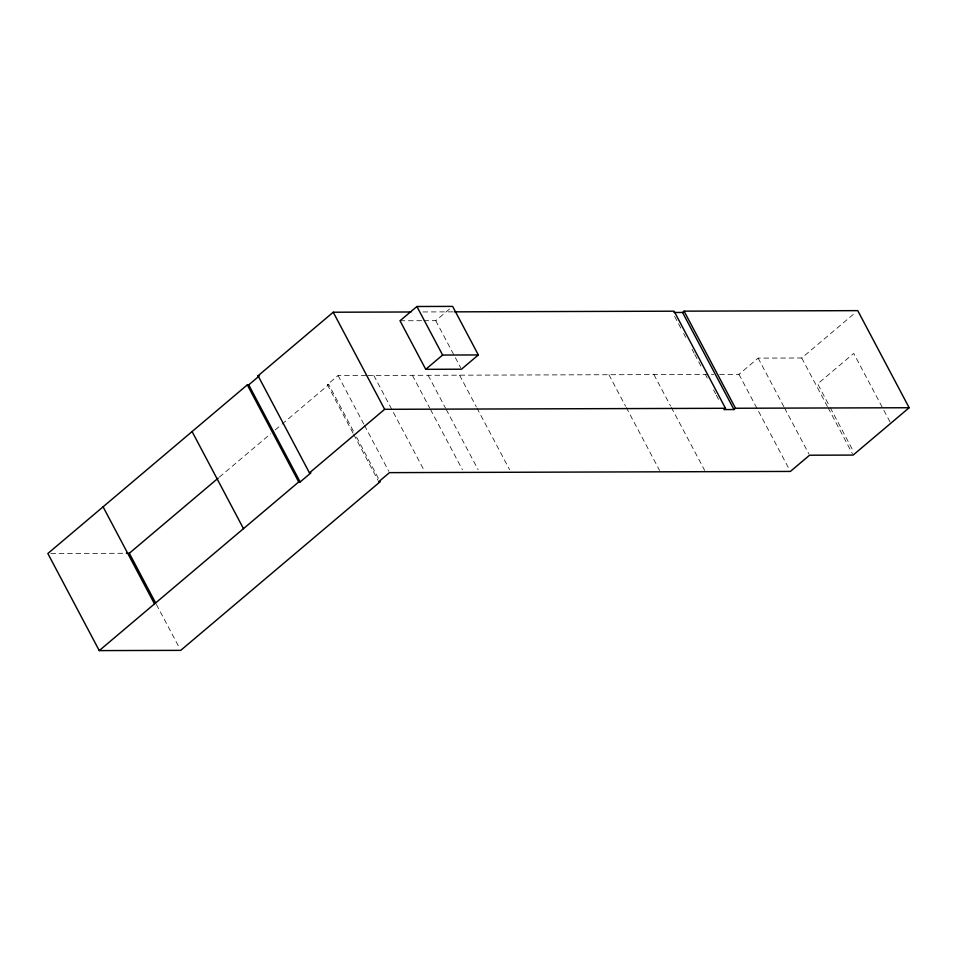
<?xml version="1.0" encoding="UTF-8"?>
<svg xmlns="http://www.w3.org/2000/svg" width="957" height="957" viewBox="0 0 957 957"><rect width="100%" height="100%" fill="white"/><g stroke="black" fill="none" stroke-linecap="round" stroke-linejoin="round"><path stroke-width="0.72" stroke-dasharray="4.79 3.59" d="M353.049 433.174L327.342 384.63L338.084 375.551L366.375 375.455M219.356 477.136L270.652 433.772M275.209 429.92L280.903 425.099M282.04 424.13L328.777 384.618L353.779 431.858M423.843 320.703L435.758 320.667L450.388 308.298M719.58 374.39L738.971 374.331L758.147 358.121L801.739 357.99L855.498 312.532M422.934 311.946L452.828 311.862M400.026 320.774L422.36 320.703M367.859 375.455L713.611 374.414M327.342 384.63L328.777 384.618M50.817 553.505L124.865 553.278M890.034 421.977L853.728 353.396L817.673 383.877L829.54 406.306M830.233 407.622L853.285 451.154M801.739 357.99L827.446 406.534M828.14 407.849L852.448 453.774M758.147 358.121L783.855 406.665M784.549 407.981L808.868 453.905M738.971 374.331L789.681 470.114M674.637 316.42L680.894 328.239M683.669 333.479L685.762 337.414M692.007 349.233L694.088 353.169M694.794 354.473L702.426 368.912M705.213 374.163L707.295 378.099M713.551 389.906L715.633 393.841M716.326 395.145L719.102 400.397M653.93 374.594L670.606 406.079M671.3 407.395L704.651 470.377M608.915 374.725L625.591 406.223M626.285 407.526L659.624 470.509M435.758 320.667L460.772 367.895M459.563 375.18L476.239 406.665M476.933 407.981L509.591 469.648M428.126 375.276L445.495 408.077M446.189 409.393L478.141 469.743M412.407 375.323L429.765 408.125M430.471 409.44L462.422 469.791M373.816 375.443L424.525 471.215M338.084 375.551L363.792 424.095M364.485 425.398L388.805 471.322M356.566 437.11L378.793 479.086M353.743 434.49L378.063 480.402M156.41 604.441L179.33 647.733"/><path stroke-width="1.44" d="M258.402 376.687L248.736 384.858L247.313 384.87L47.85 553.517L99.253 650.604L180.717 650.365L380.18 481.718L378.757 481.718L389.499 472.638L790.374 471.43L809.562 455.209L853.142 455.077L909.15 407.73L857.747 310.642L684.099 311.157L682.556 312.46L673.991 312.484M99.253 650.604L298.716 481.957L300.151 481.957L310.893 472.878L309.458 472.878L258.055 375.79L333.239 312.221L410.972 311.982M416.905 306.503L400.026 320.774L425.733 369.318L461.465 369.211L478.344 354.939L452.637 306.396L416.905 306.503L442.613 355.047L478.344 354.939M126.348 553.278L129.315 553.266L218.22 478.105M425.733 369.318L442.613 355.047M309.458 472.878L384.642 409.309L725.502 408.292L674.087 311.192L454.324 311.85M725.502 408.292L723.971 409.584L733.971 409.548L735.502 408.256L909.15 407.73M258.055 375.79L259.479 375.778M684.099 311.157L735.502 408.256M682.556 312.46L733.971 409.548M333.239 312.221L384.642 409.309M248.736 384.858L300.151 481.957M247.313 384.87L298.716 481.957M192.082 431.571L243.485 528.659M129.315 553.266L155.716 603.125M103.081 506.815L154.496 603.903"/></g></svg>
